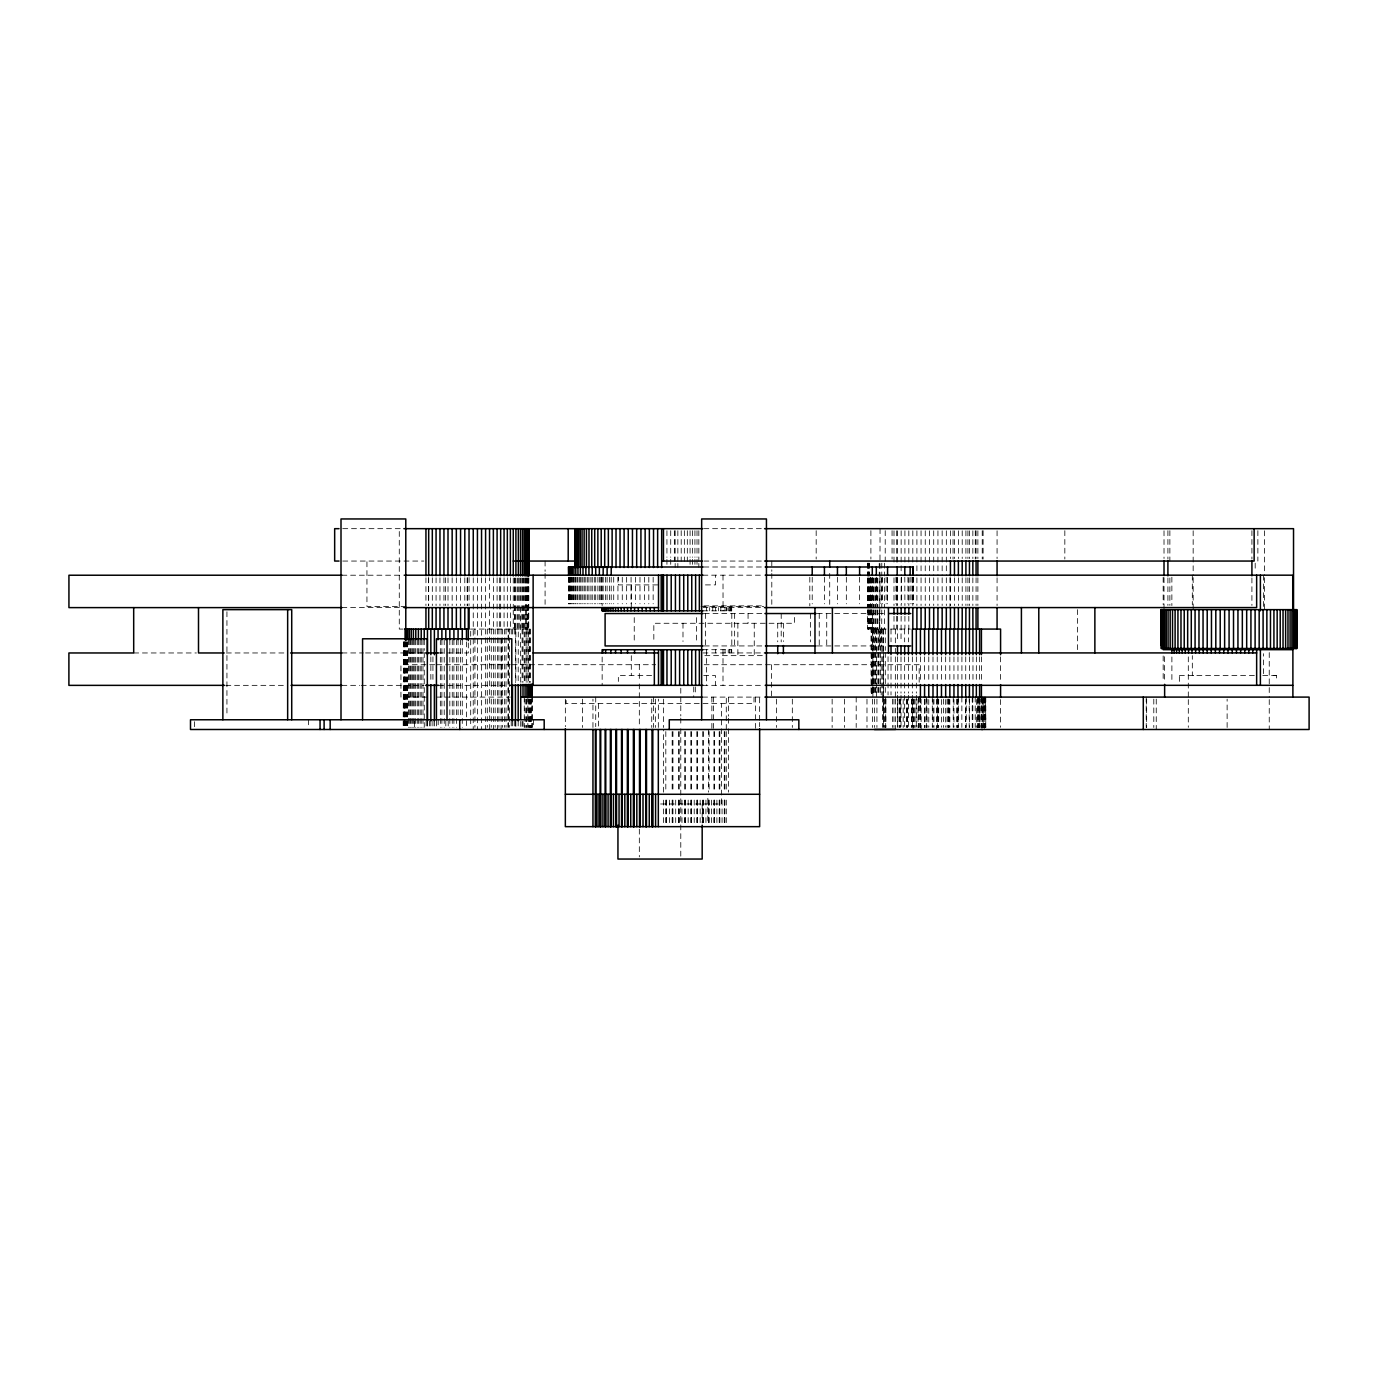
<?xml version="1.0" encoding="UTF-8"?>
<svg xmlns="http://www.w3.org/2000/svg" width="1378" height="1378" viewBox="0 0 1378 1378"><rect width="100%" height="100%" fill="white"/><g stroke="black" fill="none" stroke-linecap="round" stroke-linejoin="round"><path stroke-width="0.75" stroke-dasharray="5 3.75" d="M592.953 727.463L592.953 699.128M663.559 822.614L663.559 798.327M663.559 792.178L663.559 729.496M665.815 822.614L665.815 798.327M666.211 822.614L666.211 798.327M666.607 822.614L666.607 798.327M669.381 822.614L669.381 798.327M672.171 822.614L672.171 798.327M672.55 822.614L672.55 798.327M672.946 822.614L672.946 798.327M675.702 822.614L675.702 798.327M678.476 822.614L678.476 798.327M678.854 822.614L678.854 798.327M679.251 822.614L679.251 798.327M681.972 822.614L681.972 798.327M684.694 822.614L684.694 798.327M685.09 822.614L685.09 798.327M685.469 822.614L685.469 798.327M688.156 822.614L688.156 798.327M690.843 822.614L690.843 798.327M691.222 822.614L691.222 798.327M691.601 822.614L691.601 798.327M694.219 822.614L694.219 798.327M696.855 822.614L696.855 798.327M697.234 822.614L697.234 798.327M697.595 822.614L697.595 798.327M700.162 822.614L700.162 798.327M702.728 822.614L702.728 798.327M703.09 822.614L703.09 798.327M703.452 822.614L703.452 798.327M705.932 822.614L705.932 798.327M708.43 822.614L708.43 798.327M708.774 822.614L708.774 798.327M709.119 822.614L709.119 798.327M711.53 822.614L711.53 798.327M713.925 822.614L713.925 798.327M714.269 822.614L714.269 798.327M714.596 822.614L714.596 798.327M716.904 822.614L716.904 798.327M719.213 822.614L719.213 798.327M719.523 822.614L719.523 798.327M719.85 822.614L719.85 798.327M722.055 822.614L722.055 798.327M724.26 822.614L724.26 798.327M724.552 822.614L724.552 798.327M724.862 822.614L724.862 798.327M726.275 822.614L726.275 798.327M726.275 729.496L726.292 697.096M759.64 720.332L759.64 697.096M1227.126 727.463L1227.126 699.128M658.322 727.463L658.357 699.128M342.743 528.67L405.235 528.67M703.831 528.67L763.515 528.67M342.743 561.053L423.856 561.053M703.831 561.053L764.687 561.053M703.865 566.995L763.739 566.995M341.865 575.212L402.187 575.212M702.866 575.177L763.808 575.177M657.702 584.909L618.309 584.909L618.309 577.124M705.433 584.909L715.492 584.892L715.492 575.177M703.865 605.872L763.739 605.872M406.079 606.406L366.944 606.406L366.944 561.053M701.023 606.406L763.67 606.406M341.865 607.612L404.081 607.612M702.952 607.595L763.636 607.595M702.883 610.833L731.701 610.833L731.701 607.595L731.563 610.833M704.244 613.537L763.791 613.537M817.257 613.537L885.503 613.537M402.944 629.074L399.276 629.074L399.276 528.67M470.501 629.074L530.788 629.074M886.192 629.074L867.537 629.074L867.537 609.937M890.653 629.074L910.479 629.074M704.244 645.938L763.877 645.938M817.257 645.938L885.503 645.938M702.952 649.71L731.701 649.693L731.701 652.931L731.58 649.693M133.683 652.965L196.417 652.965M226.337 652.965L286.314 652.965M341.968 652.948L363.396 652.948M365.532 652.948L423.356 652.948M438.325 652.948L468.313 652.948L468.313 642.648M702.952 652.948L763.636 652.931M704.83 655.652L763.877 655.652M434.759 664.713L400.946 664.713L400.946 697.096L428.679 697.096M436.792 664.713L510.291 664.713M512.048 664.713L655.67 664.713M704.192 664.713L919.178 664.713L919.178 682.92M1179.361 681.421L1179.361 675.599L1181.032 675.599M1193.537 675.599L1192.332 675.599L1192.314 655.652M1273.961 675.582L1276.545 675.582L1276.545 681.421M651.622 675.616L618.343 675.616L618.343 681.455M703.676 675.616L715.509 675.616L715.509 685.331M1179.361 675.599L1254.979 675.599M1276.545 675.582L1262.282 675.582L1263.592 675.582L1263.592 653.672M225.837 685.348L286.745 685.348M341.882 685.348L359.692 685.348M361.225 685.348L424.062 685.348M438.583 685.348L507.741 685.331M702.883 685.331L763.808 685.331M436.292 697.096L510.291 697.096M702.556 697.096L763.722 697.096M660.596 803.994L721.607 803.994L721.607 703.572M1269.241 652.569L1269.241 697.44M1269.241 699.576L1269.241 729.496M1264.384 530.788L1264.384 575.539M1264.384 577.675L1264.384 609.644M1263.574 575.177L1263.574 606.613M1257.873 530.685L1257.873 561.053M1255.186 563.171L1255.186 571.612M1251.913 530.685L1251.913 559.037M1251.913 577.95L1251.913 605.424M1193.159 530.788L1193.159 575.539M1193.159 577.675L1193.159 609.644M1192.314 575.177L1192.314 604.529M1188.301 656.858L1188.301 697.44M1188.301 699.576L1188.301 727.36M1171.868 577.21L1171.868 605.545M1171.886 656.961L1171.886 681.266M1169.87 530.685L1169.87 561.053M1169.87 577.95L1169.87 605.424M1167.907 530.685L1167.907 559.037M1167.907 577.95L1167.907 605.424M1164.634 656.703L1164.634 682.213M1164.014 530.788L1164.014 558.503M1164.014 577.675L1164.014 609.644M1163.17 577.279L1163.17 604.529M1163.17 655.962L1163.17 681.128M1156.245 699.128L1156.245 729.496M1153.799 699.128L1153.799 727.463M1146.651 699.128L1146.651 727.463M1146.22 697.096L1146.22 727.463M1077.493 609.644L1077.493 650.864M1064.832 530.685L1064.832 559.037M1000.583 656.858L1000.583 682.489M1000.583 699.576L1000.583 727.36M997.069 530.806L997.069 558.572M997.069 577.795L997.069 605.579M985.787 697.096L985.787 727.463L985.58 697.096M985.132 697.096L985.132 727.463M984.857 697.096L984.857 727.463M984.478 697.096L984.478 727.463M984.064 699.128L984.202 729.496M983.995 697.096L983.995 727.463M983.203 697.096L983.203 727.463L983.082 699.128M983.1 530.685L983.1 559.037M982.652 699.128L982.652 727.463M982.221 530.685L982.221 559.037M982.049 697.096L982.049 727.463M981.859 697.096L981.859 727.463M981.412 656.824L981.412 682.437M981.17 697.096L981.377 727.463M981.015 699.128L981.015 727.463M979.879 697.096L979.879 727.463M979.586 656.824L979.586 682.437M979.586 699.524L979.586 727.274M979.069 697.096L979.069 727.463M978.793 699.128L978.793 727.463M978.104 697.096L978.104 727.463M977.88 530.806L977.88 558.572M977.88 577.795L977.88 605.579M977.846 697.096L977.846 727.463M977.657 699.128L977.657 727.463M976.365 656.824L976.296 682.489M976.365 699.524L976.296 727.36M976.072 530.806L976.072 558.572M976.072 577.795L976.072 605.579M975.279 530.685L975.279 559.037M975.211 697.096L975.211 727.463M972.851 530.806L972.851 558.572M972.851 577.795L972.851 605.579M972.971 656.824L972.971 682.437M972.834 697.096L972.834 727.463M972.506 697.096L972.506 727.463M972.231 697.096L972.231 727.463M969.457 530.806L969.457 558.572M969.457 577.795L969.457 605.579M969.423 656.824L969.423 682.437M969.423 699.524L969.423 727.274M969.199 697.096L969.199 727.463M967.924 530.806L967.924 558.572M967.924 577.795L967.924 605.579M966.202 697.096L966.202 727.463M965.909 530.806L965.909 558.572M965.909 577.795L965.909 605.579M965.737 656.824L965.737 682.437M965.823 699.128L965.823 727.463M965.496 699.128L965.496 727.463M962.206 530.806L962.206 558.572M962.206 577.795L962.206 605.579M961.913 656.824L961.913 682.437M961.861 697.096L961.861 727.463M958.382 530.806L958.382 558.572M958.382 577.795L958.382 605.579M958.278 697.096L958.278 727.463M957.968 656.824L957.968 682.437M957.968 699.524L957.968 727.274M957.831 699.128L957.831 727.463M957.452 699.128L957.452 727.463M956.556 699.128L956.556 727.463M954.454 530.806L954.454 558.572M954.454 577.795L954.454 605.579M953.955 656.824L953.955 682.437M953.955 699.524L953.955 727.274M953.042 530.685L953.042 559.037M953.249 697.096L953.249 727.463M950.424 530.806L950.424 558.572M950.424 577.795L950.424 605.579M949.942 577.537L949.942 606.406M949.838 656.824L949.838 682.437M949.838 699.524L949.838 727.274M949.097 699.128L949.097 727.463M948.581 699.128L948.581 727.463M948.133 699.128L948.133 727.463M947.117 699.128L947.117 727.463M946.324 530.806L946.324 575.659M946.324 577.795L946.324 605.579M945.67 656.824L945.67 682.437M945.67 699.524L945.67 727.274M943.379 699.128L943.379 727.463M942.156 530.806L942.156 575.659M942.156 577.795L942.156 605.579M941.467 656.824L941.467 682.437M941.467 699.524L941.467 727.274M938.676 699.128L938.676 727.463M938.108 699.128L938.108 727.463M937.936 530.806L937.936 575.659M937.936 577.795L937.936 605.579M937.591 697.096L937.591 727.463M937.229 656.824L937.229 682.437M937.229 699.524L937.229 727.274M936.454 699.128L936.454 729.496M933.922 699.128L933.922 727.463M933.716 530.806L933.716 575.659M933.716 577.795L933.716 605.579M932.992 656.824L932.992 682.437M932.992 699.524L932.992 727.274M932.303 697.096L932.303 727.463M929.478 530.806L929.478 575.659M929.478 577.795L929.478 605.579M928.772 656.824L928.772 682.437M928.772 699.524L928.772 727.274M927.067 699.128L927.067 727.463M926.447 697.096L926.447 727.463M925.878 699.128L925.878 727.463M925.241 530.806L925.241 575.659M925.241 577.795L925.241 605.579M924.621 699.128L924.621 727.463M924.569 656.824L924.569 682.437M924.569 699.524L924.569 727.274M921.055 530.806L921.055 575.659M921.055 577.795L921.055 605.579M921.09 699.128L921.09 729.496M920.59 697.096L920.797 727.463M920.418 656.824L920.418 682.437M920.315 697.096L920.315 727.463M920.073 697.096L920.073 727.463M918.988 697.096L918.988 727.463M918.713 697.096L918.713 727.463M918.058 699.128L918.058 727.463M916.904 530.806L916.904 575.659M916.904 577.795L916.904 605.579M916.336 656.824L916.336 693.117M916.336 695.253L916.284 727.463M915.939 699.128L915.939 727.463M914.337 699.128L914.337 727.463M913.666 699.128L913.666 727.463M913.252 577.227L913.252 603.822M912.994 577.227L912.994 603.822M913.028 699.128L913.028 729.496M912.822 530.806L912.822 564.98M912.822 577.795L912.822 605.579M912.339 656.824L912.339 693.117M912.339 695.253L912.494 727.463M911.978 577.227L911.978 603.822M912.029 699.128L912.029 727.463M911.668 699.128L911.668 727.463M910.135 577.227L910.135 603.822M908.825 530.806L908.825 564.98M908.825 577.795L908.825 605.579M908.825 616.259L908.825 629.074M908.446 629.074L908.446 641.89M908.446 656.824L908.446 693.117M908.446 695.253L908.446 727.274M907.947 577.227L907.947 603.822M907.637 699.128L907.637 727.463M907.051 699.128L907.051 727.463M906.741 699.128L906.741 727.463M904.915 530.806L904.915 564.98M904.795 577.227L904.915 605.579M904.915 616.259L904.915 629.074M904.657 629.074L904.657 641.89M904.657 656.824L904.657 693.117M904.657 695.253L904.657 727.274M903.193 699.128L903.193 727.463M901.505 577.227L901.505 603.822M901.143 530.806L901.143 575.659M901.143 577.795L901.143 605.579M901.143 616.259L901.005 641.89M901.005 656.824L901.005 693.117M901.005 695.253L901.023 727.463M900.506 699.128L900.506 727.463M899.782 699.128L899.782 727.463M899.111 699.128L899.111 727.463M897.629 699.128L897.629 727.463M897.491 530.806L897.491 564.98M897.491 577.795L897.491 605.579M897.491 616.259L897.509 641.89M897.509 656.824L897.509 693.117M897.509 695.253L897.509 727.274M897.164 577.227L897.164 603.822M896.682 530.806L896.682 564.98M896.682 577.795L896.682 605.579M896.682 616.259L896.682 629.074M895.993 577.227L895.993 603.822M895.338 629.074L895.338 646.161M895.338 648.297L895.338 654.722M895.338 656.858L895.338 697.44M895.597 699.111L895.338 729.496M893.995 530.806L893.995 564.98M893.995 577.795L893.995 605.579M893.995 616.259L893.995 629.074M893.96 699.128L893.96 727.463M892.376 699.128L892.376 727.463M892.066 530.685L892.066 559.037M891.015 629.074L891.015 641.838M891.015 656.703L891.015 694.977M888.052 656.703L888.052 694.977M887.553 577.227L887.553 603.822M887.501 578.054L887.501 603.564M886.14 577.227L886.14 603.822M885.916 699.128L885.916 727.463M885.675 697.096L885.675 727.463M885.296 629.074L885.296 650.33M885.296 652.466L885.296 694.977M885.21 530.685L885.21 561.053M885.072 699.128L885.072 727.463M884.538 563.189L884.538 575.935M884.538 578.054L884.538 607.819M884.538 609.937L884.538 629.074M884.176 699.128L884.176 727.463M883.574 629.074L883.574 650.433M883.574 652.569L883.574 693.168M883.574 695.304L883.574 727.36M883.332 629.074L883.332 654.584M883.332 656.703L883.332 697.096M883.332 699.128L883.332 727.463M882.747 629.074L882.747 654.584M882.747 656.703L882.747 697.096M882.488 577.227L882.488 603.822M882.592 697.096L882.592 727.463M881.782 563.189L881.782 575.935M881.782 578.054L881.782 607.819M881.782 609.937L881.627 645.938M881.076 577.227L881.076 603.822M881.179 629.074L881.179 654.584M881.179 656.703L881.179 694.977M880.439 629.074L880.439 650.33M880.439 652.466L880.439 694.977M880.06 528.67L879.819 629.074M879.646 613.537L879.646 645.938M879.233 563.189L879.233 575.935M879.233 578.054L879.233 607.819M879.233 609.937L879.026 650.33M879.026 652.466L879.026 694.977M878.354 629.074L878.354 650.33M878.354 652.466L878.354 694.977M877.665 578.054L877.665 607.819M877.665 609.937L877.665 629.074M877.114 629.074L877.114 650.33M877.114 652.466L877.114 694.977M876.908 578.054L876.908 607.819M876.908 609.937L876.908 629.074M876.925 699.128L876.925 727.463M876.529 629.074L876.529 654.584M876.529 656.703L876.529 697.096M876.322 577.227L876.322 603.822M875.495 578.054L875.495 607.819M875.495 609.937L875.443 650.33M875.443 652.466L875.443 694.977M874.944 629.074L874.944 650.33M874.944 652.466L874.944 694.977M874.841 578.054L874.841 607.819M874.841 609.937L874.841 629.074M874.41 699.128L874.41 727.463M874.031 629.074L874.031 650.33M874.031 652.466L874.031 694.977M873.583 578.054L873.583 607.819M873.583 609.937L873.618 650.33M873.618 652.466L873.618 694.977M872.997 578.054L872.997 607.819M872.997 609.937L872.997 629.074M872.894 629.074L872.894 654.584M872.894 656.703L872.894 697.096M872.55 613.537L872.567 650.33M872.567 652.466L872.567 694.977M872.481 699.128L872.481 727.463M872.291 577.227L872.291 603.822M871.912 578.054L871.912 607.819M871.912 609.937L872.016 697.096M871.43 578.054L871.43 607.819M871.43 609.937L871.43 697.096M871.051 609.644L871.051 650.864M871.103 652.466L871.051 694.977M870.896 530.685L870.896 559.037M870.655 577.227L870.655 603.822M870.517 578.054L870.517 607.819M870.517 609.937L870.517 629.074M870.104 578.054L870.104 607.819M870.104 609.937L870.104 629.074M869.38 563.189L869.38 575.935M869.38 578.054L869.38 607.819M869.38 609.937L869.38 629.074M869.053 563.189L869.053 575.935M869.053 578.054L869.053 607.819M869.053 609.937L869.053 629.074M868.502 563.189L868.502 575.935M868.502 578.054L868.502 607.819M868.502 609.937L868.502 629.074M868.278 563.189L868.278 575.935M868.278 578.054L868.278 607.819M868.278 609.937L868.278 629.074M867.761 563.189L867.899 575.935M867.761 578.054L867.899 607.819M867.761 609.937L867.899 629.074M867.537 563.189L867.572 575.935M867.537 578.054L867.572 607.819M866.986 699.128L866.986 727.463M859.596 577.227L859.596 603.822M856.186 697.096L856.186 727.463M846.333 577.227L846.333 603.822M844.559 699.128L844.559 727.463M837.445 577.227L837.445 603.822M832.14 699.128L832.14 727.463M829.711 573.42L829.711 604.339M826.731 613.537L826.731 645.938M824.423 577.227L824.423 603.822M819.238 613.537L819.238 645.938M816.172 530.685L816.172 559.037M812.21 577.227L812.21 603.822M810.367 613.537L810.367 641.89M809.816 577.227L809.816 605.872M794.451 617.43L794.451 623.269L653.827 623.269L653.827 641.476M792.316 699.128L792.316 727.463M783.393 623.269L783.393 641.476M781.205 613.537L781.205 641.89M777.726 623.269L777.726 641.821M776.503 699.128L776.503 727.463M771.801 561.053L771.801 571.353M771.801 573.42L771.801 604.339M771.473 664.713L771.473 697.096M759.64 722.451L759.64 726.671M755.471 697.096L755.471 729.496M754.248 623.269L754.248 655.652M754.007 697.096L754.007 703.572L566.117 703.572L566.117 698.715M748.065 613.537L748.065 623.269M737.867 623.269L737.867 655.652M734.646 613.537L734.646 645.938M731.804 613.537L731.804 645.938M731.15 607.595L731.167 610.833M731.15 649.693L731.15 652.931M730.461 607.595L730.478 610.833M729.479 607.595L729.513 610.833M729.513 649.693L729.513 652.931M728.531 697.096L728.531 716.112M728.531 718.231L728.531 726.671M728.531 728.79L728.531 792.161M728.256 607.595L728.29 610.833M728.256 649.693L728.256 652.931M726.792 607.595L726.792 610.833M726.757 607.595L726.757 610.833M726.275 731.58L726.275 792.178M725 607.595L725.052 610.833M725.052 649.693L725.052 652.948M724.862 731.58L724.862 792.178M724.26 731.58L724.26 792.178M723.002 575.177L723.054 610.833M723.002 649.693L723.002 685.331M720.815 607.595L720.815 610.833M719.85 731.58L719.85 792.178M719.213 731.58L719.213 792.178M718.351 607.595L718.351 610.833M715.664 607.595L715.664 610.833M715.664 649.693L715.664 652.948M714.596 731.58L714.596 792.178M713.925 731.58L713.925 792.178M713.546 697.096L713.546 729.496M712.77 607.595L712.77 610.833M711.875 697.096L711.875 729.496M709.67 607.595L709.67 610.833M709.119 731.58L709.119 792.178M708.43 729.496L708.43 792.178M707.844 798.327L707.844 822.614M706.397 607.595L706.397 610.833M706.397 649.71L706.397 685.331M705.502 613.537L705.502 645.938M703.452 731.58L703.452 792.178M702.728 731.58L702.728 792.178M702.177 803.994L702.177 823.045M698.835 530.702L698.835 561.397M698.835 563.447L698.835 567.529M697.595 731.58L697.595 792.178M697.01 530.702L697.01 557.298M697.01 559.347L697.01 565.48M696.855 731.58L696.855 792.178M696.631 617.585L696.631 641.89M695.304 686.967L695.304 695.08M694.925 530.702L694.925 557.298M694.925 559.347L694.925 565.48M693.737 686.967L693.737 697.096M692.617 530.702L692.617 557.298M692.617 559.347L692.617 565.48M691.601 731.58L691.601 792.178M690.843 731.58L690.843 792.178M690.068 530.702L690.068 557.298M690.068 559.347L690.068 565.48M687.312 530.702L687.312 561.397M685.469 731.58L685.469 792.178M684.694 731.58L684.694 792.178M684.349 530.702L684.349 561.397M682.988 623.269L682.988 641.476M681.197 530.702L681.197 561.397M680.784 688.208L680.784 715.957M680.784 718.093L680.784 726.637M680.784 728.773L680.784 822.752M680.784 824.888L680.784 856.909M679.251 731.58L679.251 792.178M678.476 731.58L678.476 792.178M677.855 530.702L677.855 561.397M677.855 563.447L677.855 567.529M675.151 530.702L675.151 561.397M675.151 563.447L675.151 567.529M674.359 530.702L674.359 561.397M672.946 731.58L672.946 792.178M672.171 731.58L672.171 792.178M670.724 530.702L670.724 557.298M670.724 559.347L670.724 565.48M666.935 530.702L666.935 557.298M666.935 559.347L666.935 565.48M665.815 731.58L665.815 792.178M663.559 699.128L663.559 727.463M655.342 699.128L655.342 727.463M653.448 697.096L653.448 727.463M653.155 577.227L653.155 603.822M651.742 699.128L651.742 727.463M648.814 577.227L648.814 603.822M644.404 577.227L644.404 603.822M639.978 577.227L639.978 603.822M639.323 664.713L639.323 681.8M639.323 683.936L639.323 726.637M639.323 829.16L639.323 856.909M635.516 577.227L635.516 603.822M634.242 617.585L634.242 641.89M631.279 584.909L631.279 608.835M631.296 655.687L631.296 675.616M631.072 577.227L631.072 603.822M626.645 577.227L626.645 603.822M622.27 577.227L622.27 603.822M617.947 577.227L617.947 603.822M613.71 577.227L613.71 603.822M611.212 577.227L611.212 603.822M609.558 577.227L609.558 603.822M607.112 577.227L607.112 603.822M605.528 577.227L605.528 603.822M603.168 577.227L603.168 603.822M602.134 577.21L602.134 605.579M602.152 656.996L602.152 685.331M601.635 577.227L601.635 603.822M600.791 577.227L600.791 603.822M599.361 577.227L599.361 603.822M598.517 703.572L598.517 727.084M597.88 577.227L597.88 603.822M595.709 577.227L595.709 603.822M595.727 697.096L595.727 726.671M594.297 577.227L594.297 603.822M592.23 577.227L592.23 603.822M590.904 577.227L590.904 603.822M588.94 577.227L588.94 603.822M587.683 577.227L587.683 603.822M585.857 577.227L585.857 603.822M584.685 577.227L584.685 603.822M582.997 577.227L582.997 603.822M582.618 699.128L582.618 727.463M581.912 577.227L581.912 603.822M580.362 577.227L580.362 603.822M579.363 577.227L579.363 603.822M577.95 577.227L577.95 603.822M577.072 577.227L577.072 603.822M575.797 577.227L575.797 603.822M575.022 577.227L575.022 603.822M573.92 577.227L573.92 603.822M573.231 577.227L573.231 603.822M572.301 577.227L572.301 603.822M571.715 577.227L571.715 603.822M570.94 577.227L570.94 603.822M570.492 577.227L570.492 603.822M569.872 577.227L569.872 603.822M569.527 577.227L569.527 603.822M569.097 577.227L569.097 603.822M568.856 577.227L568.856 603.822M568.391 577.227L568.477 603.822M565.342 699.214L565.342 726.671M545.085 561.053L545.085 571.353M545.085 573.42L545.085 604.339M533.613 719.764L533.613 727.55M532.287 697.096L532.235 727.463M531.891 697.096L531.891 727.463M531.288 699.128L531.288 727.463M530.788 699.128L530.788 727.463M530.409 629.074L530.409 682.213M530.409 699.128L530.409 727.463M529.755 629.074L529.755 682.213M529.755 699.128L529.755 727.463M529.255 629.074L529.255 682.213M529.255 699.128L529.255 727.463M528.825 578.054L528.739 629.074M528.635 578.054L528.635 603.564M528.635 605.7L528.446 682.213M528.446 699.128L528.446 727.463M528.17 578.054L528.17 629.074M527.86 629.074L527.86 682.213M527.86 697.096L527.86 727.463M527.722 578.054L527.722 603.564M527.722 605.7L527.722 629.074M527.429 578.054L527.429 603.564M527.429 605.7L527.429 629.074M526.809 578.054L526.809 603.564M526.809 605.7L526.896 682.213M526.896 699.128L526.896 727.463M526.43 578.054L526.43 607.819M526.43 609.937L526.43 629.074M526.189 629.074L526.189 682.213M526.189 699.128L526.189 727.463M525.638 578.054L525.638 607.819M525.638 609.937L525.638 629.074M525.139 578.054L525.139 603.564M525.139 605.7L525.07 682.213M525.07 699.128L525.07 727.463M524.174 578.054L524.174 603.564M524.174 605.7L524.26 682.213M524.26 697.096L524.26 727.463M523.606 578.054L523.606 603.564M523.606 605.7L523.606 629.074M523.003 629.074L523.003 682.213M523.003 721.383L523.003 727.463M522.486 578.054L522.486 603.564M522.486 605.7L522.486 629.074M522.107 629.074L522.107 682.213M522.107 721.383L522.107 727.463M521.814 578.054L521.814 603.564M521.814 605.7L521.814 629.074M520.712 682.213L520.522 605.7M520.712 721.383L520.712 727.463M520.522 578.054L520.522 603.564M519.764 578.054L519.764 603.564M519.764 605.7L519.764 629.074M518.335 578.054L518.335 603.564M518.335 605.7L518.18 682.489M518.18 720.935L518.18 727.36M517.491 578.054L517.491 603.564M517.491 605.7L517.491 629.074M515.906 578.054L515.906 603.564M515.906 605.7L515.854 682.213M515.854 721.383L515.854 727.463M515.441 629.074L515.441 682.489M515.441 720.935L515.441 727.36M514.976 578.054L514.976 603.564M514.976 605.7L514.976 629.074M514.7 578.054L514.7 603.564M514.7 605.7L514.7 629.074M514.27 629.074L514.27 635.482M514.27 720.935L514.27 727.36M513.253 578.054L513.253 607.819M513.253 609.937L513.253 629.074M512.495 629.074L512.495 635.482M512.495 720.935L512.495 727.36M511.238 629.074L511.238 635.482M511.238 720.935L511.238 727.36M510.377 577.795L510.377 629.074M509.343 629.074L509.343 727.36M507.328 577.795L507.328 629.074M506.036 629.074L506.036 727.36M504.641 629.074L504.641 727.36M504.072 577.795L504.072 629.074M502.557 629.074L502.557 727.36M501.213 638.789L501.213 715.509M501.11 629.074L501.11 729.496M500.662 577.795L500.662 629.074M499.663 577.795L499.663 629.074M498.922 629.074L498.922 727.36M497.424 629.074L497.424 729.496M497.096 577.795L497.096 629.074M495.167 629.074L495.167 727.36M493.6 629.074L493.6 729.496M493.376 577.795L493.376 629.074M491.274 629.074L491.274 727.36M489.69 729.496L489.534 577.795M487.295 629.074L487.295 727.36M485.659 629.074L485.659 729.496M485.59 577.795L485.59 629.074M481.542 577.795L481.577 729.496M477.425 577.795L477.425 729.496M474.928 629.074L474.928 727.36M473.257 577.795L473.222 729.496M470.708 631.21L470.708 727.36M469.071 577.537L469.037 605.579M467.538 577.795L467.538 605.579M467.159 577.795L467.159 605.579M466.487 641.89L466.487 727.36M464.799 577.795L464.799 605.579M462.267 639.754L462.267 727.36M460.562 577.795L460.562 605.579M460.579 639.754L460.579 716.663M458.082 639.754L458.082 716.663M456.394 639.754L456.394 727.36M456.342 577.795L456.342 605.579M453.913 639.754L453.913 727.36M452.156 577.795L452.156 605.579M452.26 639.754L452.26 727.36M449.831 639.754L449.831 727.36M448.194 720.935L448.194 727.36M448.005 577.795L448.005 605.579M445.817 720.935L445.817 727.36M445.559 577.795L445.559 605.579M444.216 639.754L444.216 727.36M443.94 577.795L443.94 605.579M441.89 639.754L441.89 727.36M440.34 639.754L440.34 727.36M439.961 577.795L439.961 605.579M438.17 719.764L438.17 727.55M436.568 720.935L436.568 727.36M436.068 577.795L436.068 605.579M434.38 720.935L434.38 727.36M432.933 656.858L432.933 682.489M432.933 720.935L432.933 727.36M432.313 577.795L432.313 605.579M430.849 656.858L430.849 682.489M430.849 720.935L430.849 727.36M429.454 720.935L429.454 727.36M428.679 577.795L428.679 605.579M428.42 577.795L428.42 605.579M427.456 720.935L427.456 727.36M427.266 720.935L427.266 727.36M425.94 577.795L425.94 605.579M426.147 720.935L426.147 727.36M424.252 639.754L424.252 650.433M424.252 652.569L424.252 727.36M422.994 639.754L422.994 727.36M421.22 639.754L421.22 727.36M420.049 639.754L420.049 727.36M418.395 639.754L418.395 727.36M417.31 639.754L417.31 727.36M415.777 639.754L415.777 727.36M414.778 639.754L414.778 727.36M414.623 721.71L414.623 727.55M413.383 639.754L413.383 727.36M412.487 639.754L412.487 727.36M411.23 639.754L411.23 727.36M410.42 639.754L410.42 727.36M409.3 639.754L409.3 727.36M408.611 639.754L408.611 727.36M407.647 641.89L407.647 727.36M407.044 641.89L407.044 727.36M406.234 641.89L406.234 727.36M405.735 641.89L405.735 727.36M405.08 641.89L405.08 727.36M404.701 641.89L404.701 727.36M404.202 641.89L404.202 727.36M403.926 641.89L404.047 727.55M403.599 641.89L403.203 727.36M308.603 719.764L308.603 727.55M226.939 611.763L226.939 715.544M194.539 721.71L194.539 727.55M508.241 727.36L508.241 629.074L508.034 727.36"/><path stroke-width="1.5" d="M565.342 728.79L565.342 826.662L759.64 826.662L759.64 728.79M592.953 826.662L592.953 729.496M595.382 826.662L595.382 729.496M595.675 826.662L595.675 794.279M595.951 826.662L595.951 729.496M598.035 826.662L598.035 794.279M600.119 826.662L600.119 729.496M600.429 826.662L600.429 794.279M600.722 826.662L600.722 729.496M602.927 826.662L602.927 794.279M605.114 826.662L605.131 729.496M605.442 826.662L605.442 794.279M605.769 826.662L605.769 729.496M608.077 826.662L608.077 794.279M610.368 826.662L610.385 729.496M610.712 826.662L610.712 794.279M611.04 826.662L611.04 729.496M613.451 826.662L613.451 794.279M615.845 826.662L615.863 729.496M616.207 826.662L616.207 794.279M616.552 826.662L616.552 729.496M619.049 826.662L619.049 794.279M621.53 826.662L621.53 729.496M621.891 826.662L621.891 794.279M622.253 826.662L622.253 729.496M624.82 826.662L624.82 794.279M627.369 826.662L627.386 729.496M627.748 826.662L627.748 794.279M628.11 826.662L628.11 729.496M630.745 826.662L630.745 794.279M633.38 826.662L633.38 729.496M633.759 826.662L633.759 794.279M634.138 826.662L634.138 729.496M636.825 826.662L636.825 794.279M639.495 826.662L639.513 729.496M639.892 826.662L639.892 794.279M640.27 826.662L640.27 729.496M643.009 826.662L643.009 794.279M645.731 826.662L645.731 729.496M646.127 826.662L646.127 794.279M646.506 826.662L646.506 729.496M649.262 826.662L649.262 794.279M652.018 826.662L652.018 729.496M652.414 826.662L652.414 794.279M652.81 826.662L652.81 729.496M655.583 826.662L655.583 794.279M658.322 826.662L658.322 729.496M874.41 729.496L895.597 729.41M339.04 528.67L334.665 528.67L334.665 561.053L339.04 561.053M403.909 528.67L702.677 528.67M764.566 528.67L1293.529 528.67L1293.529 609.644M513.253 561.053L575.625 561.053M661.664 561.053L702.177 561.053M764.583 561.053L1254.135 561.053L1254.135 528.67M703.159 566.995L568.391 566.995L568.597 575.177M765.169 566.995L913.252 566.995L913.252 575.177M341.985 575.212L68.934 575.229L68.934 607.612L341.985 607.612M404.185 575.212L702.952 575.177M765.186 575.177L1292.736 575.177L1292.736 610.798M404.064 607.612L658.512 607.595M764.48 607.595L1256.65 607.577L1256.65 575.177M602.289 610.833L602.289 607.595L602.134 610.833L702.952 610.833M1161.172 609.644L1161.154 648.504L1296.974 648.504L1296.974 609.644L1161.034 609.644L1161.034 612.883L1162.498 612.883M1295.785 612.883L1297.111 612.883L1296.956 645.266L1295.785 645.266M703.09 613.537L605.097 613.537L605.097 645.938L703.09 645.938M764.928 613.537L816.103 613.537M888.638 613.537L910.772 613.537M404.495 629.074L469.037 629.074L469.037 607.715M1162.36 645.266L1161.154 645.266L1161.034 612.883M765.376 645.938L815.948 645.938M888.638 645.938L910.772 645.938M702.952 649.71L602.152 649.71L602.152 652.948M1163.17 649.675L1292.736 649.675M224.218 652.965L198.501 652.965L198.501 607.612M290.586 652.965L341.985 652.948M425.492 652.948L438.342 652.948M533.131 652.948L658.512 652.948M764.48 652.931L1256.65 652.914M224.528 685.348L68.9 685.366L68.9 652.965L133.7 652.965L133.683 607.612M291.051 685.348L341.882 685.348M425.681 685.348L438.583 685.348M509.498 685.348L702.952 685.331M765.203 685.331L1292.736 685.314M520.712 697.096L702.091 697.096M764.876 697.096L1309.1 697.096L1309.1 729.496L190.491 729.496L190.491 719.764L544.189 719.764L544.189 729.496M565.342 794.279L759.64 794.279M981.412 729.41L982.617 729.496M1161.172 612.883L1161.327 645.266M1296.509 609.644L1296.509 648.504M1295.785 609.644L1295.785 648.504M1294.769 609.644L1294.769 648.504M1293.477 609.644L1293.477 648.504M1292.891 648.211L1292.891 697.096M1291.909 609.644L1291.909 648.504M1290.084 609.644L1290.084 648.504M1287.982 609.644L1287.982 648.504M1285.622 609.644L1285.622 648.504M1283.039 609.644L1283.039 648.504M1280.214 609.644L1280.214 648.504M1277.165 609.644L1277.165 648.504M1273.927 609.644L1273.927 648.504M1270.482 609.644L1270.482 648.504M1266.864 609.644L1266.864 648.504M1263.092 609.644L1263.092 648.504M1260.388 575.177L1260.388 610.816M1260.388 649.675L1260.388 685.314M1259.165 609.644L1259.165 648.504M1256.65 649.675L1256.65 685.314M1255.1 609.644L1255.1 648.504M1252.791 649.675L1252.791 652.914M1251.913 561.053L1251.913 575.849M1250.931 609.644L1250.931 648.504M1248.83 649.675L1248.83 652.914M1246.677 609.644L1246.677 648.504M1244.782 649.675L1244.782 652.914M1242.336 609.644L1242.336 648.504M1240.648 649.675L1240.648 652.914M1237.944 609.644L1237.944 648.504M1236.462 649.675L1236.462 652.914M1233.517 609.644L1233.517 648.504M1232.242 649.675L1232.242 652.914M1229.073 609.644L1229.073 648.504M1228.005 649.675L1228.005 652.914M1224.629 609.644L1224.629 648.504M1223.767 649.675L1223.767 652.914M1220.202 609.644L1220.202 648.504M1219.547 649.675L1219.547 652.914M1215.809 609.644L1215.809 648.504M1215.362 649.675L1215.362 652.914M1211.469 609.644L1211.469 648.504M1211.245 649.675L1211.245 652.914M1207.214 609.644L1207.214 648.504M1207.18 649.675L1207.18 652.914M1203.218 649.675L1203.218 652.914M1203.046 609.644L1203.046 648.504M1199.342 649.675L1199.36 652.914M1198.981 609.644L1198.981 648.504M1195.604 649.675L1195.604 652.914M1195.07 609.644L1195.07 648.504M1192.004 649.675L1192.004 652.914M1191.281 609.644L1191.281 648.504M1188.559 649.675L1188.559 652.914M1187.664 609.644L1187.664 648.504M1185.287 649.675L1185.287 652.914M1184.219 609.644L1184.219 648.504M1182.186 649.675L1182.186 652.914M1180.98 609.644L1180.98 648.504M1179.292 649.675L1179.292 652.914M1177.932 609.644L1177.932 648.504M1176.588 649.675L1176.588 652.914M1175.107 609.644L1175.107 648.504M1174.125 649.675L1174.125 652.914M1172.523 609.644L1172.523 648.504M1171.886 649.675L1171.886 652.914M1170.163 609.644L1170.163 648.504M1168.062 609.644L1168.062 648.504M1167.907 561.053L1167.907 575.849M1166.236 609.644L1166.236 648.504M1164.668 609.644L1164.668 648.504M1164.634 684.349L1164.634 697.096M1164.014 560.622L1164.014 575.539M1163.376 609.644L1163.376 648.504M1162.36 609.644L1162.36 648.504M1161.637 609.644L1161.637 648.504M1143.292 697.096L1143.292 729.496M1094.873 607.577L1094.873 652.931M1038.788 607.577L1038.788 652.931M1021.408 607.577L1021.408 652.931M1000.583 654.722L1000.583 629.074L912.339 629.074L912.339 654.688M1000.583 684.625L1000.583 697.44M997.069 560.708L997.069 575.659M997.069 607.715L997.069 629.074M981.412 629.074L981.412 654.688M981.412 684.573L981.412 697.389M979.586 629.074L979.586 654.688M979.586 684.573L979.586 697.389M977.88 560.708L977.88 575.659M977.88 607.715L977.88 629.074M976.365 629.074L976.365 654.688M976.365 684.573L976.365 697.389M976.072 560.708L976.072 575.659M976.072 607.715L976.072 629.074M972.851 560.708L972.851 575.659M972.851 607.715L972.971 654.688M972.971 684.573L972.971 697.389M969.457 560.708L969.457 575.659M969.457 607.715L969.423 654.688M969.423 684.573L969.423 697.389M965.909 560.708L965.909 575.659M965.909 607.715L965.737 654.688M965.737 684.573L965.737 697.389M962.206 560.708L962.206 575.659M962.206 607.715L962.206 629.074M961.913 629.074L961.913 654.688M961.913 684.573L961.913 697.389M958.382 560.708L958.382 575.659M958.382 607.715L958.382 629.074M957.968 629.074L957.968 654.688M957.968 684.573L957.968 697.389M954.454 560.708L954.454 575.659M954.454 607.715L954.454 629.074M953.955 629.074L953.955 654.688M953.955 684.573L953.955 697.389M950.424 560.708L950.424 575.659M950.424 607.715L950.424 629.074M949.838 629.074L949.838 654.688M949.838 684.573L949.838 697.389M946.324 607.715L946.324 629.074M945.67 629.074L945.67 654.688M945.67 684.573L945.67 697.389M942.156 607.715L942.156 629.074M941.467 629.074L941.467 654.688M941.467 684.573L941.467 697.389M937.936 607.715L937.936 629.074M937.229 629.074L937.229 654.688M937.229 684.573L937.229 697.389M933.716 607.715L933.716 629.074M932.992 629.074L932.992 654.688M932.992 684.573L932.992 697.389M929.478 607.715L929.478 629.074M928.772 629.074L928.772 654.688M928.772 684.573L928.772 697.389M925.241 607.715L925.241 629.074M924.569 629.074L924.569 654.688M924.569 684.573L924.569 697.389M921.055 607.715L921.055 629.074M920.418 629.074L920.418 654.688M920.418 684.573L920.418 697.389M916.904 607.715L916.904 629.074M916.336 629.074L916.336 654.688M912.994 566.995L912.994 575.177M912.822 607.715L912.822 629.074M910.135 566.995L910.135 575.177M908.825 607.715L908.825 614.123M908.446 646.161L908.446 654.688M904.795 566.995L904.795 575.177M904.915 607.715L904.915 614.123M904.657 646.161L904.657 654.688M901.143 607.715L901.143 614.123M901.005 646.161L901.005 654.688M897.491 607.715L897.491 614.123M897.509 646.161L897.509 654.688M897.164 566.995L897.164 575.177M893.995 607.715L893.995 614.123M891.015 646.075L891.015 654.584M888.448 607.577L888.448 652.931M887.553 566.995L887.553 575.177M876.322 566.995L876.322 575.177M872.291 566.995L872.291 575.177M859.596 566.995L859.596 575.177M846.333 566.995L846.333 575.177M837.445 566.995L837.445 575.177M832.381 607.595L832.381 652.931M829.711 561.053L829.711 567.236M824.423 566.995L824.423 575.177M814.966 607.595L814.984 652.931M812.21 566.995L812.21 575.177M798.844 729.496L798.844 719.764L669.277 719.764L669.277 729.496M783.393 645.524L783.393 653.62M777.726 645.938L777.726 653.706M766.444 719.764L766.444 518.955L701.66 518.955L701.66 719.764M702.177 825.164L702.177 859.045L617.947 859.045L617.947 825.164M699.352 575.194L699.352 610.833M699.352 649.71L699.352 685.331M695.614 575.194L695.614 610.833M695.614 649.71L695.632 685.331M691.756 575.194L691.756 610.833M691.756 649.71L691.756 685.331M687.794 575.194L687.794 610.833M687.794 649.71L687.794 685.331M683.729 575.194L683.746 610.833M683.746 649.71L683.746 685.331M679.612 575.194L679.612 610.833M679.612 649.71L679.612 685.331M675.427 575.194L675.427 610.833M675.427 649.71L675.427 685.331M671.207 575.194L671.207 610.833M671.207 649.71L671.207 685.331M666.969 575.194L666.969 610.833M666.969 649.71L666.969 685.331M663.455 528.67L663.455 561.053M663.49 575.194L663.49 610.833M663.49 649.71L663.49 685.331M662.732 575.194L662.732 610.833M662.732 649.71L662.732 685.331M661.664 528.67L661.664 567.529M661.182 575.194L661.182 610.833M661.182 649.71L661.182 685.331M658.512 575.194L658.512 610.833M658.512 649.71L658.512 685.331M657.633 528.67L657.633 567.529M654.326 607.595L654.326 610.833M654.343 649.71L654.343 685.331M653.534 528.67L653.534 567.529M650.209 607.595L650.209 610.833M649.365 528.67L649.365 567.529M646.144 607.595L646.144 610.833M646.144 649.71L646.144 652.948M645.145 528.67L645.145 567.529M642.182 607.595L642.182 610.833M640.925 528.67L640.925 567.529M638.307 607.595L638.324 610.833M636.67 528.67L636.67 567.529M634.569 607.595L634.569 610.833M634.569 649.71L634.569 652.948M632.45 528.67L632.45 567.529M630.969 607.595L630.969 610.833M628.247 528.67L628.247 567.529M627.524 607.595L627.524 610.833M627.524 649.71L627.524 652.948M624.113 528.67L624.113 567.529M624.251 607.595L624.251 610.833M621.151 607.595L621.151 610.833M621.151 649.71L621.151 652.948M620.031 528.67L620.031 567.529M618.257 607.595L618.257 610.833M616.018 528.67L616.018 567.529M615.553 607.595L615.553 610.833M615.553 649.71L615.553 652.948M613.089 607.595L613.089 610.833M612.125 528.67L612.125 567.529M611.212 566.995L611.212 575.177M610.85 607.595L610.85 610.833M610.85 649.71L610.85 652.948M608.852 607.595L608.852 610.833M608.353 528.67L608.353 567.529M607.112 566.995L607.112 575.177M607.095 607.595L607.095 610.833M605.597 607.595L605.597 610.833M605.597 649.71L605.597 652.948M604.701 528.67L604.701 567.529M604.356 607.595L604.356 610.833M603.392 607.595L603.392 610.833M603.168 566.995L603.168 575.177M602.703 607.595L602.703 610.833M602.703 649.71L602.703 652.948M601.204 528.67L601.204 567.529M599.361 566.995L599.361 575.177M597.863 528.67L597.863 567.529M595.709 566.995L595.709 575.177M594.71 528.67L594.71 567.529M592.23 566.995L592.23 575.177M591.748 528.67L591.748 567.529M588.992 528.67L588.992 567.529M588.94 566.995L588.94 575.177M586.442 528.67L586.442 567.529M585.857 566.995L585.857 575.177M584.134 528.67L584.134 567.529M582.997 566.995L582.997 575.177M582.05 528.67L582.05 567.529M580.224 528.67L580.362 575.177M578.639 528.67L578.639 567.529M577.95 566.995L577.95 575.177M577.33 528.67L577.33 567.529M576.28 528.67L576.28 567.529M575.797 566.995L575.797 575.177M575.504 528.67L575.504 567.529M574.988 528.67L574.988 567.529M574.764 528.67L574.815 567.529M573.92 566.995L573.92 575.177M572.301 566.995L572.301 575.177M570.94 566.995L570.94 575.177M569.872 566.995L569.872 575.177M569.097 566.995L569.097 575.177M568.201 528.67L568.201 561.053M533.131 575.212L533.131 685.331M532.287 684.349L532.235 697.096M531.891 684.349L531.891 697.096M531.288 684.349L531.288 697.096M530.788 684.349L530.788 697.096M529.755 684.349L529.755 697.096M528.739 528.67L528.825 575.935M528.635 528.67L528.635 575.935M528.446 684.349L528.446 697.096M528.377 528.67L528.377 575.935M527.722 528.67L527.722 575.935M526.809 528.67L526.809 575.935M526.896 684.349L526.896 697.096M525.638 528.67L525.638 575.935M525.07 684.349L525.07 697.096M524.174 528.67L524.174 575.935M523.003 684.349L523.003 697.096M522.486 528.67L522.486 575.935M520.712 684.349L520.712 719.368M520.522 528.67L520.522 575.935M518.335 528.67L518.335 575.935M518.18 684.625L518.18 720.935M515.906 528.67L515.906 575.935M515.441 684.625L515.441 720.935M513.253 528.67L513.253 575.935M512.495 684.625L512.495 720.935M511.789 719.764L511.789 638.789L436.43 638.789L436.43 719.764M510.377 528.67L510.377 575.659M507.328 528.67L507.328 575.659M504.072 528.67L504.072 575.659M500.662 528.67L500.662 575.659M497.096 528.67L497.096 575.659M493.376 528.67L493.376 575.659M489.534 528.67L489.534 575.659M485.59 528.67L485.59 575.659M481.542 528.67L481.542 575.659M477.425 528.67L477.425 575.659M473.257 528.67L473.257 575.659M469.037 528.67L469.037 575.659M468.313 607.595L468.313 640.581M466.487 629.074L466.487 639.754M464.799 528.67L464.799 575.659M464.799 607.715L464.799 629.074M462.267 629.074L462.267 639.754M460.562 528.67L460.562 575.659M460.562 607.715L460.562 629.074M459.735 719.764L459.735 729.496M458.082 629.074L458.082 639.754M456.342 528.67L456.342 575.659M456.342 607.715L456.342 629.074M453.913 629.074L453.913 639.754M452.156 528.67L452.156 575.659M452.156 607.715L452.156 629.074M449.831 629.074L449.831 639.754M448.005 528.67L448.005 575.659M448.005 607.715L448.005 629.074M447.006 638.789L447.006 719.764M445.817 629.074L445.817 639.754M443.94 528.67L443.94 575.659M443.94 607.715L443.94 629.074M441.89 629.074L441.89 639.754M439.961 528.67L439.961 575.659M439.961 607.715L439.961 629.074M438.066 629.074L438.066 639.754M436.068 528.67L436.068 575.659M436.068 607.715L436.068 629.074M434.38 629.074L434.38 654.722M434.38 684.625L434.38 720.935M432.313 528.67L432.313 575.659M432.313 607.715L432.313 629.074M430.849 629.074L430.849 654.722M430.849 684.625L430.849 720.935M428.679 528.67L428.679 575.659M428.679 607.715L428.679 629.074M427.456 629.074L427.456 654.722M427.456 684.625L427.456 720.935M427.335 719.764L427.335 638.789L362.569 638.789L362.569 719.764M425.94 528.67L425.94 575.659M425.94 607.715L425.94 629.074M424.252 629.074L424.252 639.754M421.22 629.074L421.22 639.754M418.395 629.074L418.395 639.754M415.777 629.074L415.777 639.754M413.383 629.074L413.383 639.754M411.23 629.074L411.23 639.754M409.3 629.074L409.3 639.754M407.647 629.074L407.647 639.754M406.234 629.074L406.234 639.754M405.787 640.718L405.787 518.955L341.003 518.955L341.003 719.764M405.08 629.074L405.08 639.754M330.169 719.764L330.169 729.496M324.106 719.764L324.106 729.496M320.058 719.764L320.058 729.496M291.723 719.764L291.723 609.644L222.874 609.644L222.874 719.764M287.657 609.644L287.657 719.764"/></g></svg>
